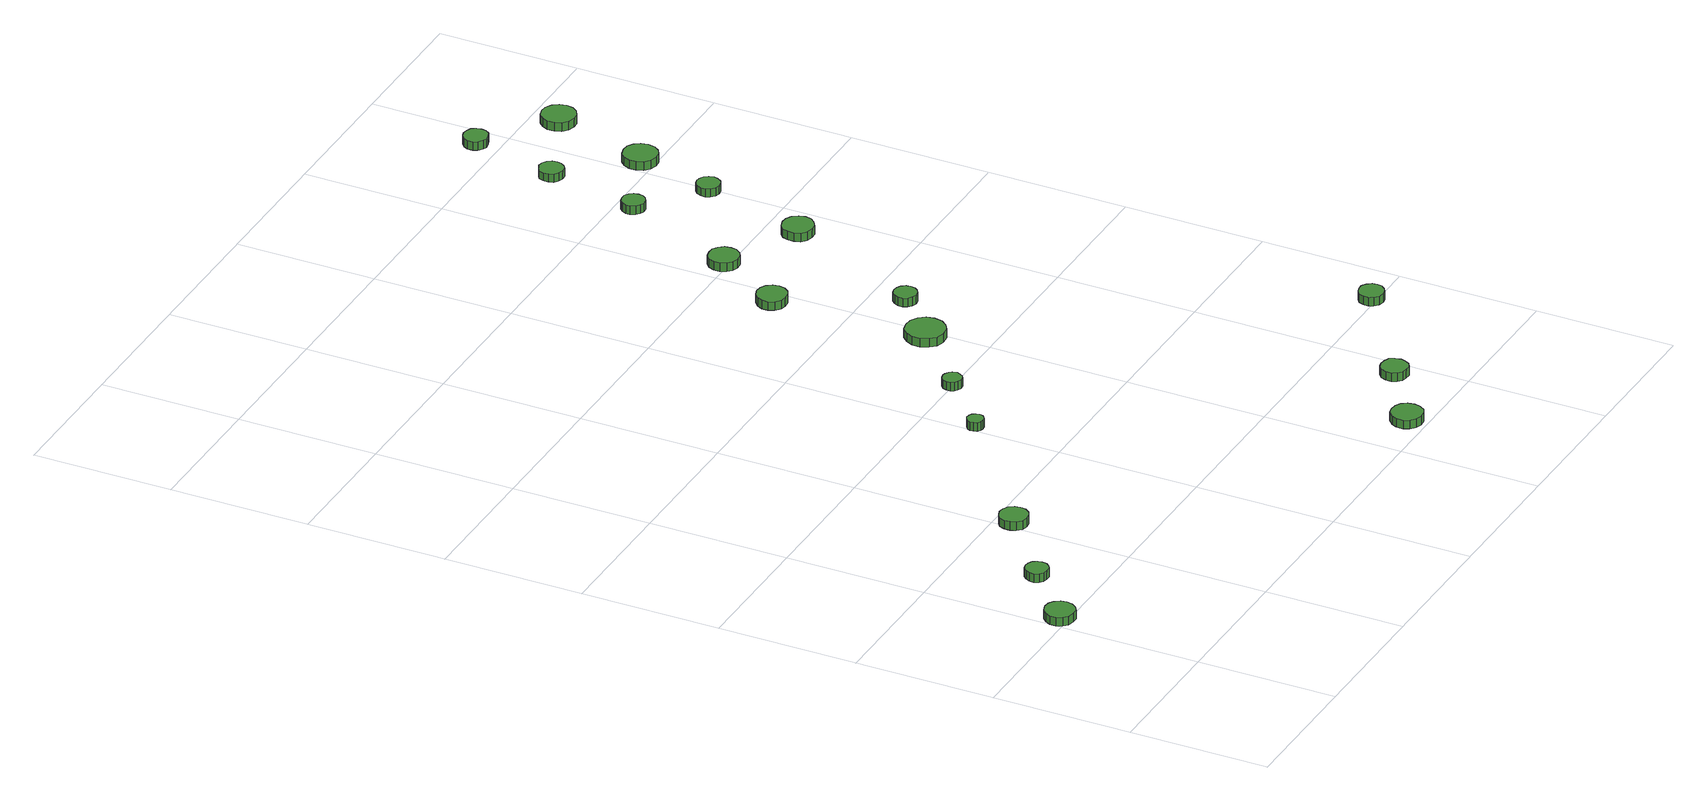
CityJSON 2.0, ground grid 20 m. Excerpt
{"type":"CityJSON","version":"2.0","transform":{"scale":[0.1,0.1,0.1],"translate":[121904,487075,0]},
"CityObjects":{
"tree1":{"type":"SolitaryVegetationObject","attributes":{"function":"something"},"geometry":[{"type":"MultiSurface","lod":"1","boundaries":[[[0,1,2,3,4,5,6,7,8,9,10,11,12,13,14]],[[15,16,17,18,19,20,21,22,23,24,25,26,27,28,29]],[[0,29,28,1]],[[1,28,27,2]],[[2,27,26,3]],[[3,26,25,4]],[[4,25,24,5]],[[5,24,23,6]],[[6,23,22,7]],[[7,22,21,8]],[[8,21,20,9]],[[9,20,19,10]],[[10,19,18,11]],[[11,18,17,12]],[[12,17,16,13]],[[13,16,15,14]],[[14,15,29,0]]]}]},
"tree2":{"type":"SolitaryVegetationObject","attributes":{"function":"something"},"geometry":[{"type":"MultiSurface","lod":"1","boundaries":[[[30,31,32,33,34,35,36,37,38,39,40,41,42,43,44]],[[45,46,47,48,49,50,51,52,53,54,55,56,57,58,59]],[[30,59,58,31]],[[31,58,57,32]],[[32,57,56,33]],[[33,56,55,34]],[[34,55,54,35]],[[35,54,53,36]],[[36,53,52,37]],[[37,52,51,38]],[[38,51,50,39]],[[39,50,49,40]],[[40,49,48,41]],[[41,48,47,42]],[[42,47,46,43]],[[43,46,45,44]],[[44,45,59,30]]]}]},
"tree3":{"type":"SolitaryVegetationObject","attributes":{"function":"something"},"geometry":[{"type":"MultiSurface","lod":"1","boundaries":[[[60,61,62,63,64,65,66,67,68,69,70,71,72,73,74]],[[75,76,77,78,79,80,81,82,83,84,85,86,87,88,89]],[[60,89,88,61]],[[61,88,87,62]],[[62,87,86,63]],[[63,86,85,64]],[[64,85,84,65]],[[65,84,83,66]],[[66,83,82,67]],[[67,82,81,68]],[[68,81,80,69]],[[69,80,79,70]],[[70,79,78,71]],[[71,78,77,72]],[[72,77,76,73]],[[73,76,75,74]],[[74,75,89,60]]]}]},
"tree4":{"type":"SolitaryVegetationObject","attributes":{"function":"something"},"geometry":[{"type":"MultiSurface","lod":"1","boundaries":[[[90,91,92,93,94,95,96,97,98,99,100,101,102,103,104]],[[105,106,107,108,109,110,111,112,113,114,115,116,117,118,119]],[[90,119,118,91]],[[91,118,117,92]],[[92,117,116,93]],[[93,116,115,94]],[[94,115,114,95]],[[95,114,113,96]],[[96,113,112,97]],[[97,112,111,98]],[[98,111,110,99]],[[99,110,109,100]],[[100,109,108,101]],[[101,108,107,102]],[[102,107,106,103]],[[103,106,105,104]],[[104,105,119,90]]]}]},
"tree5":{"type":"SolitaryVegetationObject","attributes":{"function":"something"},"geometry":[{"type":"MultiSurface","lod":"1","boundaries":[[[120,121,122,123,124,125,126,127,128,129,130,131,132,133,134]],[[135,136,137,138,139,140,141,142,143,144,145,146,147,148,149]],[[120,149,148,121]],[[121,148,147,122]],[[122,147,146,123]],[[123,146,145,124]],[[124,145,144,125]],[[125,144,143,126]],[[126,143,142,127]],[[127,142,141,128]],[[128,141,140,129]],[[129,140,139,130]],[[130,139,138,131]],[[131,138,137,132]],[[132,137,136,133]],[[133,136,135,134]],[[134,135,149,120]]]}]},
"tree6":{"type":"SolitaryVegetationObject","attributes":{"function":"something"},"geometry":[{"type":"MultiSurface","lod":"1","boundaries":[[[150,151,152,153,154,155,156,157,158,159,160,161,162,163,164]],[[165,166,167,168,169,170,171,172,173,174,175,176,177,178,179]],[[150,179,178,151]],[[151,178,177,152]],[[152,177,176,153]],[[153,176,175,154]],[[154,175,174,155]],[[155,174,173,156]],[[156,173,172,157]],[[157,172,171,158]],[[158,171,170,159]],[[159,170,169,160]],[[160,169,168,161]],[[161,168,167,162]],[[162,167,166,163]],[[163,166,165,164]],[[164,165,179,150]]]}]},
"tree7":{"type":"SolitaryVegetationObject","attributes":{"function":"something"},"geometry":[{"type":"MultiSurface","lod":"1","boundaries":[[[180,181,182,183,184,185,186,187,188,189,190,191,192,193,194]],[[195,196,197,198,199,200,201,202,203,204,205,206,207,208,209]],[[180,209,208,181]],[[181,208,207,182]],[[182,207,206,183]],[[183,206,205,184]],[[184,205,204,185]],[[185,204,203,186]],[[186,203,202,187]],[[187,202,201,188]],[[188,201,200,189]],[[189,200,199,190]],[[190,199,198,191]],[[191,198,197,192]],[[192,197,196,193]],[[193,196,195,194]],[[194,195,209,180]]]}]},
"tree8":{"type":"SolitaryVegetationObject","attributes":{"function":"something"},"geometry":[{"type":"MultiSurface","lod":"1","boundaries":[[[210,211,212,213,214,215,216,217,218,219,220,221,222,223,224]],[[225,226,227,228,229,230,231,232,233,234,235,236,237,238,239]],[[210,239,238,211]],[[211,238,237,212]],[[212,237,236,213]],[[213,236,235,214]],[[214,235,234,215]],[[215,234,233,216]],[[216,233,232,217]],[[217,232,231,218]],[[218,231,230,219]],[[219,230,229,220]],[[220,229,228,221]],[[221,228,227,222]],[[222,227,226,223]],[[223,226,225,224]],[[224,225,239,210]]]}]},
"tree9":{"type":"SolitaryVegetationObject","attributes":{"function":"something"},"geometry":[{"type":"MultiSurface","lod":"1","boundaries":[[[240,241,242,243,244,245,246,247,248,249,250,251,252,253,254]],[[255,256,257,258,259,260,261,262,263,264,265,266,267,268,269]],[[240,269,268,241]],[[241,268,267,242]],[[242,267,266,243]],[[243,266,265,244]],[[244,265,264,245]],[[245,264,263,246]],[[246,263,262,247]],[[247,262,261,248]],[[248,261,260,249]],[[249,260,259,250]],[[250,259,258,251]],[[251,258,257,252]],[[252,257,256,253]],[[253,256,255,254]],[[254,255,269,240]]]}]},
"tree10":{"type":"SolitaryVegetationObject","attributes":{"function":"something"},"geometry":[{"type":"MultiSurface","lod":"1","boundaries":[[[270,271,272,273,274,275,276,277,278,279,280,281,282,283,284]],[[285,286,287,288,289,290,291,292,293,294,295,296,297,298,299]],[[270,299,298,271]],[[271,298,297,272]],[[272,297,296,273]],[[273,296,295,274]],[[274,295,294,275]],[[275,294,293,276]],[[276,293,292,277]],[[277,292,291,278]],[[278,291,290,279]],[[279,290,289,280]],[[280,289,288,281]],[[281,288,287,282]],[[282,287,286,283]],[[283,286,285,284]],[[284,285,299,270]]]}]},
"tree11":{"type":"SolitaryVegetationObject","attributes":{"function":"something"},"geometry":[{"type":"MultiSurface","lod":"1","boundaries":[[[300,301,302,303,304,305,306,307,308,309,310,311,312,313,314]],[[315,316,317,318,319,320,321,322,323,324,325,326,327,328,329]],[[300,329,328,301]],[[301,328,327,302]],[[302,327,326,303]],[[303,326,325,304]],[[304,325,324,305]],[[305,324,323,306]],[[306,323,322,307]],[[307,322,321,308]],[[308,321,320,309]],[[309,320,319,310]],[[310,319,318,311]],[[311,318,317,312]],[[312,317,316,313]],[[313,316,315,314]],[[314,315,329,300]]]}]},
"tree12":{"type":"SolitaryVegetationObject","attributes":{"function":"something"},"geometry":[{"type":"MultiSurface","lod":"1","boundaries":[[[330,331,332,333,334,335,336,337,338,339,340,341,342,343,344]],[[345,346,347,348,349,350,351,352,353,354,355,356,357,358,359]],[[330,359,358,331]],[[331,358,357,332]],[[332,357,356,333]],[[333,356,355,334]],[[334,355,354,335]],[[335,354,353,336]],[[336,353,352,337]],[[337,352,351,338]],[[338,351,350,339]],[[339,350,349,340]],[[340,349,348,341]],[[341,348,347,342]],[[342,347,346,343]],[[343,346,345,344]],[[344,345,359,330]]]}]},
"tree13":{"type":"SolitaryVegetationObject","attributes":{"function":"something"},"geometry":[{"type":"MultiSurface","lod":"1","boundaries":[[[360,361,362,363,364,365,366,367,368,369,370,371,372,373,374]],[[375,376,377,378,379,380,381,382,383,384,385,386,387,388,389]],[[360,389,388,361]],[[361,388,387,362]],[[362,387,386,363]],[[363,386,385,364]],[[364,385,384,365]],[[365,384,383,366]],[[366,383,382,367]],[[367,382,381,368]],[[368,381,380,369]],[[369,380,379,370]],[[370,379,378,371]],[[371,378,377,372]],[[372,377,376,373]],[[373,376,375,374]],[[374,375,389,360]]]}]},
"tree14":{"type":"SolitaryVegetationObject","attributes":{"function":"something"},"geometry":[{"type":"MultiSurface","lod":"1","boundaries":[[[390,391,392,393,394,395,396,397,398,399,400,401,402,403,404]],[[405,406,407,408,409,410,411,412,413,414,415,416,417,418,419]],[[390,419,418,391]],[[391,418,417,392]],[[392,417,416,393]],[[393,416,415,394]],[[394,415,414,395]],[[395,414,413,396]],[[396,413,412,397]],[[397,412,411,398]],[[398,411,410,399]],[[399,410,409,400]],[[400,409,408,401]],[[401,408,407,402]],[[402,407,406,403]],[[403,406,405,404]],[[404,405,419,390]]]}]},
"tree15":{"type":"SolitaryVegetationObject","attributes":{"function":"something"},"geometry":[{"type":"MultiSurface","lod":"1","boundaries":[[[420,421,422,423,424,425,426,427,428,429,430,431,432,433,434]],[[435,436,437,438,439,440,441,442,443,444,445,446,447,448,449]],[[420,449,448,421]],[[421,448,447,422]],[[422,447,446,423]],[[423,446,445,424]],[[424,445,444,425]],[[425,444,443,426]],[[426,443,442,427]],[[427,442,441,428]],[[428,441,440,429]],[[429,440,439,430]],[[430,439,438,431]],[[431,438,437,432]],[[432,437,436,433]],[[433,436,435,434]],[[434,435,449,420]]]}]},
"tree16":{"type":"SolitaryVegetationObject","attributes":{"function":"something"},"geometry":[{"type":"MultiSurface","lod":"1","boundaries":[[[450,451,452,453,454,455,456,457,458,459,460,461,462,463,464]],[[465,466,467,468,469,470,471,472,473,474,475,476,477,478,479]],[[450,479,478,451]],[[451,478,477,452]],[[452,477,476,453]],[[453,476,475,454]],[[454,475,474,455]],[[455,474,473,456]],[[456,473,472,457]],[[457,472,471,458]],[[458,471,470,459]],[[459,470,469,460]],[[460,469,468,461]],[[461,468,467,462]],[[462,467,466,463]],[[463,466,465,464]],[[464,465,479,450]]]}]},
"tree17":{"type":"SolitaryVegetationObject","attributes":{"function":"something"},"geometry":[{"type":"MultiSurface","lod":"1","boundaries":[[[480,481,482,483,484,485,486,487,488,489,490,491,492,493,494]],[[495,496,497,498,499,500,501,502,503,504,505,506,507,508,509]],[[480,509,508,481]],[[481,508,507,482]],[[482,507,506,483]],[[483,506,505,484]],[[484,505,504,485]],[[485,504,503,486]],[[486,503,502,487]],[[487,502,501,488]],[[488,501,500,489]],[[489,500,499,490]],[[490,499,498,491]],[[491,498,497,492]],[[492,497,496,493]],[[493,496,495,494]],[[494,495,509,480]]]}]},
"tree18":{"type":"SolitaryVegetationObject","attributes":{"function":"something"},"geometry":[{"type":"MultiSurface","lod":"1","boundaries":[[[510,511,512,513,514,515,516,517,518,519,520,521,522,523,524]],[[525,526,527,528,529,530,531,532,533,534,535,536,537,538,539]],[[510,539,538,511]],[[511,538,537,512]],[[512,537,536,513]],[[513,536,535,514]],[[514,535,534,515]],[[515,534,533,516]],[[516,533,532,517]],[[517,532,531,518]],[[518,531,530,519]],[[519,530,529,520]],[[520,529,528,521]],[[521,528,527,522]],[[522,527,526,523]],[[523,526,525,524]],[[524,525,539,510]]]}]},
"tree19":{"type":"SolitaryVegetationObject","attributes":{"function":"something"},"geometry":[{"type":"MultiSurface","lod":"1","boundaries":[[[540,541,542,543,544,545,546,547,548,549,550,551,552,553,554]],[[555,556,557,558,559,560,561,562,563,564,565,566,567,568,569]],[[540,569,568,541]],[[541,568,567,542]],[[542,567,566,543]],[[543,566,565,544]],[[544,565,564,545]],[[545,564,563,546]],[[546,563,562,547]],[[547,562,561,548]],[[548,561,560,549]],[[549,560,559,550]],[[550,559,558,551]],[[551,558,557,552]],[[552,557,556,553]],[[553,556,555,554]],[[554,555,569,540]]]}]}
},
"vertices":[
[42,212,15],[40,220,15],[35,228,15],[28,232,15],[19,233,15],[10,230,15],[4,224,15],[0,216,15],[0,207,15],[4,199,15],[10,193,15],[19,191,15],[28,191,15],[35,196,15],[40,203,15],[40,203,2],[35,196,2],[28,191,2],[19,191,2],[10,193,2],[4,199,2],[0,207,2],[0,216,2],[4,224,2],[10,230,2],[19,233,2],[28,232,2],[35,228,2],[40,220,2],[42,212,2],
[119,286,15],[118,292,15],[114,298,15],[108,301,15],[101,302,15],[95,300,15],[90,295,15],[87,289,15],[87,282,15],[90,276,15],[95,272,15],[101,270,15],[108,270,15],[114,274,15],[118,279,15],[118,279,2],[114,274,2],[108,270,2],[101,270,2],[95,272,2],[90,276,2],[87,282,2],[87,289,2],[90,295,2],[95,300,2],[101,302,2],[108,301,2],[114,298,2],[118,292,2],[119,286,2],
[227,371,18],[226,379,18],[221,386,18],[213,390,18],[205,391,18],[197,388,18],[191,383,18],[188,375,18],[188,367,18],[191,359,18],[197,353,18],[205,351,18],[213,352,18],[221,356,18],[226,363,18],[226,363,5],[221,356,5],[213,352,5],[205,351,5],[197,353,5],[191,359,5],[188,367,5],[188,375,5],[191,383,5],[197,388,5],[205,391,5],[213,390,5],[221,386,5],[226,379,5],[227,371,5],
[418,525,17],[417,530,17],[414,534,17],[410,536,17],[405,537,17],[401,535,17],[397,532,17],[395,528,17],[395,523,17],[397,518,17],[401,515,17],[405,514,17],[410,514,17],[414,517,17],[417,520,17],[417,520,4],[414,517,4],[410,514,4],[405,514,4],[401,515,4],[397,518,4],[395,523,4],[395,528,4],[397,532,4],[401,535,4],[405,537,4],[410,536,4],[414,534,4],[417,530,4],[418,525,4],
[504,600,15],[502,606,15],[499,610,15],[494,613,15],[489,614,15],[483,612,15],[479,608,15],[477,603,15],[477,597,15],[479,592,15],[483,589,15],[489,587,15],[494,587,15],[499,590,15],[502,595,15],[502,595,2],[499,590,2],[494,587,2],[489,587,2],[483,589,2],[479,592,2],[477,597,2],[477,603,2],[479,608,2],[483,612,2],[489,614,2],[494,613,2],[499,610,2],[502,606,2],[504,600,2],
[695,27,16],[693,36,16],[688,44,16],[680,48,16],[670,49,16],[662,47,16],[655,40,16],[651,32,16],[651,22,16],[655,14,16],[662,8,16],[670,5,16],[680,6,16],[688,10,16],[693,18,16],[693,18,3],[688,10,3],[680,6,3],[670,5,3],[662,8,3],[655,14,3],[651,22,3],[651,32,3],[655,40,3],[662,47,3],[670,49,3],[680,48,3],[688,44,3],[693,36,3],[695,27,3],
[615,688,15],[613,699,15],[606,708,15],[596,714,15],[584,715,15],[573,712,15],[565,704,15],[560,693,15],[560,682,15],[565,671,15],[573,663,15],[584,660,15],[596,661,15],[606,667,15],[613,676,15],[613,676,2],[606,667,2],[596,661,2],[584,660,2],[573,663,2],[565,671,2],[560,682,2],[560,693,2],[565,704,2],[573,712,2],[584,715,2],[596,714,2],[606,708,2],[613,699,2],[615,688,2],
[793,95,14],[791,103,14],[787,110,14],[780,113,14],[772,114,14],[765,112,14],[759,107,14],[756,99,14],[756,91,14],[759,84,14],[765,79,14],[772,77,14],[780,77,14],[787,81,14],[791,88,14],[791,88,1],[787,81,1],[780,77,1],[772,77,1],[765,79,1],[759,84,1],[756,91,1],[756,99,1],[759,107,1],[765,112,1],[772,114,1],[780,113,1],[787,110,1],[791,103,1],[793,95,1],
[599,907,15],[597,915,15],[592,923,15],[584,927,15],[575,928,15],[567,925,15],[560,919,15],[556,911,15],[556,902,15],[560,894,15],[567,888,15],[575,886,15],[584,887,15],[592,891,15],[597,898,15],[597,898,2],[592,891,2],[584,887,2],[575,886,2],[567,888,2],[560,894,2],[556,902,2],[556,911,2],[560,919,2],[567,925,2],[575,928,2],[584,927,2],[592,923,2],[597,915,2],[599,907,2],
[674,752,15],[673,758,15],[669,764,15],[663,767,15],[656,768,15],[650,766,15],[645,761,15],[642,755,15],[642,748,15],[645,742,15],[650,738,15],[656,735,15],[663,736,15],[669,740,15],[673,745,15],[673,745,2],[669,740,2],[663,736,2],[656,735,2],[650,738,2],[645,742,2],[642,748,2],[642,755,2],[645,761,2],[650,766,2],[656,768,2],[663,767,2],[669,764,2],[673,758,2],[674,752,2],
[654,1004,18],[653,1013,18],[647,1020,18],[640,1025,18],[631,1025,18],[622,1023,18],[616,1017,18],[612,1009,18],[612,1000,18],[616,992,18],[622,986,18],[631,983,18],[640,984,18],[647,988,18],[653,996,18],[653,996,5],[647,988,5],[640,984,5],[631,983,5],[622,986,5],[616,992,5],[612,1000,5],[612,1009,5],[616,1017,5],[622,1023,5],[631,1025,5],[640,1025,5],[647,1020,5],[653,1013,5],[654,1004,5],
[949,207,15],[948,214,15],[943,220,15],[937,224,15],[930,224,15],[923,222,15],[917,217,15],[914,210,15],[914,203,15],[917,196,15],[923,191,15],[930,189,15],[937,190,15],[943,194,15],[948,200,15],[948,200,2],[943,194,2],[937,190,2],[930,189,2],[923,191,2],[917,196,2],[914,203,2],[914,210,2],[917,217,2],[923,222,2],[930,224,2],[937,224,2],[943,220,2],[948,214,2],[949,207,2],
[767,951,19],[765,960,19],[759,968,19],[751,972,19],[742,973,19],[733,970,19],[726,964,19],[723,956,19],[723,947,19],[726,938,19],[733,932,19],[742,929,19],[751,930,19],[759,935,19],[765,942,19],[765,942,6],[759,935,6],[751,930,6],[742,929,6],[733,932,6],[726,938,6],[723,947,6],[723,956,6],[726,964,6],[733,970,6],[742,973,6],[751,972,6],[759,968,6],[765,960,6],[767,951,6],
[723,1173,18],[722,1180,18],[718,1185,18],[712,1189,18],[705,1189,18],[699,1187,18],[694,1183,18],[691,1176,18],[691,1170,18],[694,1163,18],[699,1159,18],[705,1157,18],[712,1157,18],[718,1161,18],[722,1166,18],[722,1166,5],[718,1161,5],[712,1157,5],[705,1157,5],[699,1159,5],[694,1163,5],[691,1170,5],[691,1176,5],[694,1183,5],[699,1187,5],[705,1189,5],[712,1189,5],[718,1185,5],[722,1180,5],[723,1173,5],
[805,1103,19],[803,1110,19],[799,1116,19],[793,1119,19],[787,1120,19],[780,1118,19],[775,1113,19],[772,1107,19],[772,1100,19],[775,1094,19],[780,1089,19],[787,1087,19],[793,1088,19],[799,1091,19],[803,1097,19],[803,1097,7],[799,1091,7],[793,1088,7],[787,1087,7],[780,1089,7],[775,1094,7],[772,1100,7],[772,1107,7],[775,1113,7],[780,1118,7],[787,1120,7],[793,1119,7],[799,1116,7],[803,1110,7],[805,1103,7],
[756,1308,14],[755,1315,14],[751,1321,14],[745,1325,14],[738,1326,14],[731,1323,14],[725,1319,14],[723,1312,14],[723,1305,14],[725,1298,14],[731,1294,14],[738,1291,14],[745,1292,14],[751,1296,14],[755,1302,14],[755,1302,2],[751,1296,2],[745,1292,2],[738,1291,2],[731,1294,2],[725,1298,2],[723,1305,2],[723,1312,2],[725,1319,2],[731,1323,2],[738,1326,2],[745,1325,2],[751,1321,2],[755,1315,2],[756,1308,2],
[849,1221,14],[847,1231,14],[841,1239,14],[833,1244,14],[823,1245,14],[813,1242,14],[806,1235,14],[802,1226,14],[802,1216,14],[806,1207,14],[813,1200,14],[823,1197,14],[833,1198,14],[841,1203,14],[847,1211,14],[847,1211,1],[841,1203,1],[833,1198,1],[823,1197,1],[813,1200,1],[806,1207,1],[802,1216,1],[802,1226,1],[806,1235,1],[813,1242,1],[823,1245,1],[833,1244,1],[841,1239,1],[847,1231,1],[849,1221,1],
[787,1434,14],[786,1441,14],[782,1447,14],[775,1450,14],[768,1451,14],[762,1449,14],[756,1444,14],[753,1438,14],[753,1430,14],[756,1424,14],[762,1419,14],[768,1417,14],[775,1418,14],[782,1421,14],[786,1427,14],[786,1427,1],[782,1421,1],[775,1418,1],[768,1417,1],[762,1419,1],[756,1424,1],[753,1430,1],[753,1438,1],[756,1444,1],[762,1449,1],[768,1451,1],[775,1450,1],[782,1447,1],[786,1441,1],[787,1434,1],
[891,1361,14],[889,1371,14],[883,1379,14],[874,1384,14],[865,1385,14],[855,1382,14],[848,1375,14],[844,1366,14],[844,1356,14],[848,1347,14],[855,1340,14],[865,1337,14],[874,1338,14],[883,1343,14],[889,1351,14],[889,1351,1],[883,1343,1],[874,1338,1],[865,1337,1],[855,1340,1],[848,1347,1],[844,1356,1],[844,1366,1],[848,1375,1],[855,1382,1],[865,1385,1],[874,1384,1],[883,1379,1],[889,1371,1],[891,1361,1]
]}
